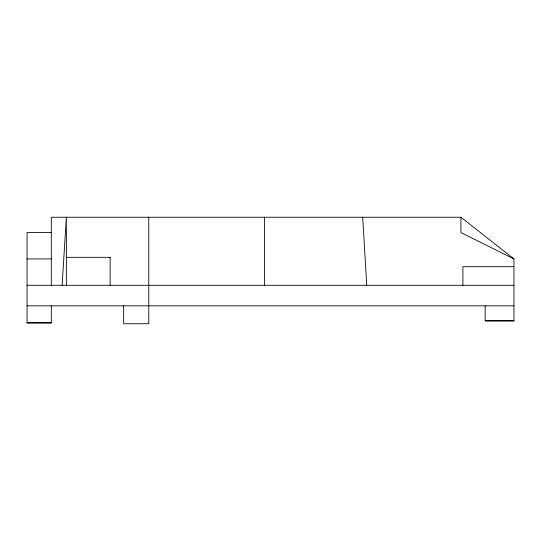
<?xml version="1.0" encoding="UTF-8"?>
<svg xmlns="http://www.w3.org/2000/svg" width="541" height="541" viewBox="0 0 541 541"><rect width="100%" height="100%" fill="white"/><g stroke="black" fill="none" stroke-linecap="round" stroke-linejoin="round"><path stroke-width="0.81" d="M62.127 285.29L66.367 217.239L66.367 285.29M485.176 305.821L485.176 321.016L513.95 321.016L513.95 258.943L460.918 217.239L51.3 217.239L51.3 285.29M51.53 232.589L27.05 232.589L27.05 323.119L51.3 323.119L51.3 305.821M66.367 257.327L110.236 257.327M27.05 258.943L51.3 258.943M513.362 266.699L462.913 266.699L462.913 285.29M27.05 285.29L513.95 285.29M27.05 305.821L513.95 305.821M485.98 320.691L513.95 320.691M27.05 322.632L51.3 322.632M513.95 258.943L460.918 232.589L460.918 217.239M362.72 217.239L366.73 285.29M264.529 217.239L264.529 285.29M148.775 217.239L148.775 323.761L123.666 323.761L123.666 305.821M110.134 257.327L110.134 285.29"/></g></svg>
